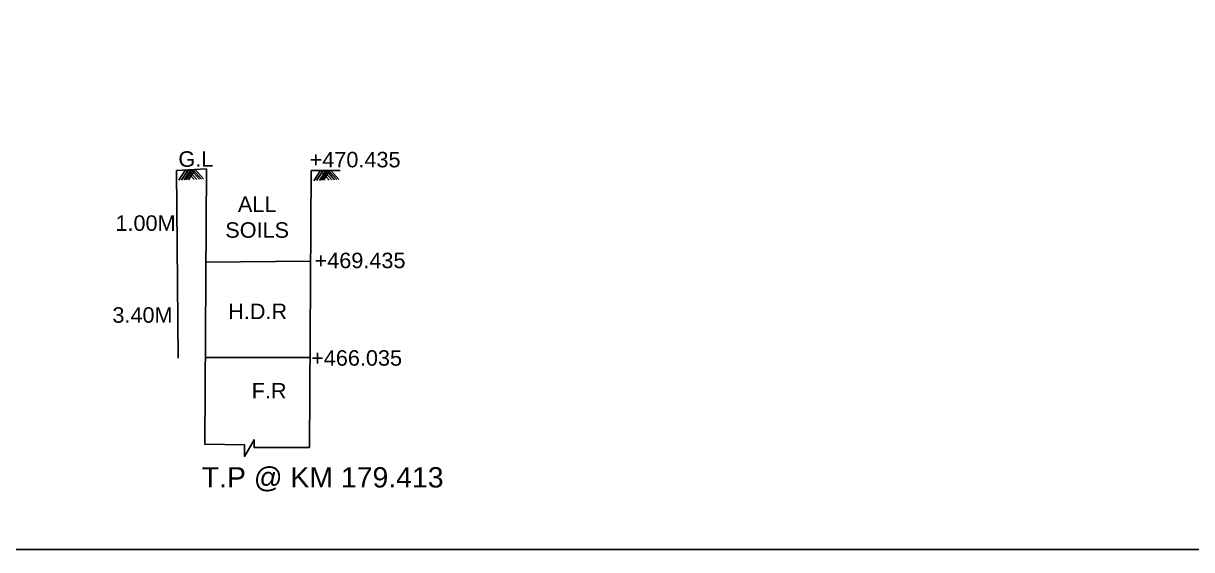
# Model space of a CAD drawing. Header units: inches. Extents: x 19331 to 39017, y 19415 to 38958.
# Drawn here: x 19460 to 19575, y 19415 to 19466.9 of the extents above; entities that cross this region are included whole.
import ezdxf

# ---------------------------------------------------------------- set-up
doc = ezdxf.new("R2010")
doc.units = ezdxf.units.IN
doc.header["$MEASUREMENT"] = 0
doc.layers.add('DRAWING', color=7, linetype='Continuous')
doc.layers.add('TEXT', color=255, linetype='Continuous')
doc.styles.get("Standard").update_dxf_attribs({"font": 'arial.ttf'})

msp = doc.modelspace()

# ---------------------------------------------------------------- linework, layer by layer
at = {"layer": 'DRAWING'}
msp.add_lwpolyline([(19712.62643, 19415.01685), (19331.15977, 19415.01685), (19331.15977, 19678.83665), (19712.62643, 19678.83665)], close=True, dxfattribs=at)
for points in [[(19478.00666, 19452.55467), (19475.03282, 19452.36899), (19475.22165, 19433.88882)], [(19475.92386, 19452.42462), (19475.26766, 19451.4121)], [(19476.17958, 19452.44059), (19475.52338, 19451.42806)], [(19476.45589, 19452.45784), (19475.79969, 19451.44532)], [(19475.92386, 19452.42462), (19476.77369, 19451.48396)], [(19476.66503, 19452.4709), (19476.00883, 19451.45837)], [(19476.17958, 19452.44059), (19477.02941, 19451.49992)], [(19476.86844, 19452.4836), (19476.21224, 19451.47108)], [(19476.45589, 19452.45784), (19477.30572, 19451.51717)], [(19476.66503, 19452.4709), (19477.51486, 19451.53023)], [(19476.86844, 19452.4836), (19477.71827, 19451.54293)], [(19478.00666, 19452.55467), (19477.81698, 19425.40886), (19481.73639, 19425.34572), (19481.73639, 19424.2094), (19482.68463, 19425.85077), (19482.68463, 19425.0932), (19488.12116, 19425.0932), (19488.31084, 19452.36527), (19491.1555, 19452.36527)], [(19489.22833, 19452.37412), (19488.57214, 19451.36159)], [(19489.46797, 19452.36527), (19488.82785, 19451.37756)], [(19489.7331, 19452.36527), (19489.10416, 19451.39481)], [(19489.22833, 19452.37412), (19490.07816, 19451.43345)], [(19489.93378, 19452.36527), (19489.31331, 19451.40787)], [(19489.50646, 19452.36527), (19490.33388, 19451.44941)], [(19490.12896, 19452.36527), (19489.51671, 19451.42057)], [(19489.79836, 19452.36527), (19490.61019, 19451.46667)], [(19490.0193, 19452.36527), (19490.81933, 19451.47973)], [(19490.23419, 19452.36527), (19491.02274, 19451.49243)], [(19477.93098, 19443.32752), (19488.19071, 19443.45324)], [(19477.9299, 19433.94419), (19488.18963, 19433.94419)]]:
    msp.add_lwpolyline(points, dxfattribs=at)

# ---------------------------------------------------------------- texts
at = {"layer": 'TEXT', "color": 7, "char_height": 1.525674, "attachment_point": 5}
for s, insert, width in [('G.L', (19476.94579, 19453.49298), 3.3746529), ('+470.435', (19492.62114, 19453.43884), 8.8789424), ('ALL SOILS', (19482.98644, 19447.7714), 8.2711436), ('1.00M', (19471.99561, 19447.18149), 3.3746529), ('+469.435', (19493.10992, 19443.50129), 58.6403988), ('3.40M', (19471.6977, 19438.12818), 3.3746529), ('H.D.R', (19483.02966, 19438.49396), 58.6403988), ('+466.035', (19492.77038, 19433.89611), 58.6403988), ('F.R', (19484.16382, 19430.67337), 58.6403988)]:
    msp.add_mtext(s, dxfattribs=dict(at, insert=insert, width=width))
at = {"layer": 'TEXT', "insert": (19477.52929, 19423.14298), "char_height": 2, "width": 51.1119543, "attachment_point": 1}
msp.add_mtext('T.P @ KM 179.413', dxfattribs=at)

doc.saveas('drawing.dxf')
